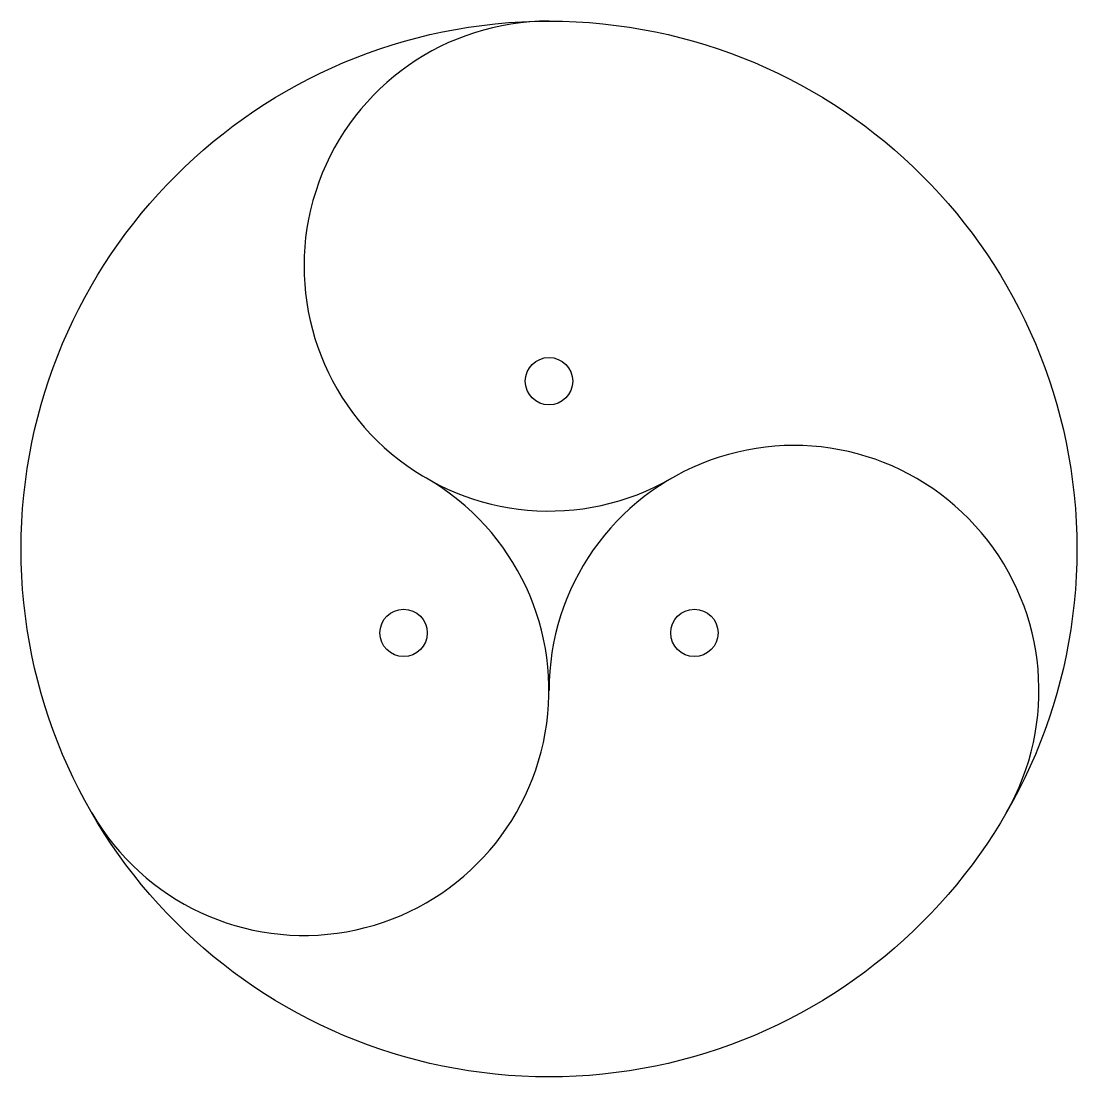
# Model space of a CAD drawing. Extents: x -12.5 to 12.5, y -12.5 to 12.5.
import ezdxf

# ---------------------------------------------------------------- set-up
doc = ezdxf.new("R2010")
doc.units = 0
doc.layers.add('MODELSKETCH_VISIBLE', color=7, linetype='CONTINUOUS')

msp = doc.modelspace()

# ---------------------------------------------------------------- linework, layer by layer
at = {"layer": 'MODELSKETCH_VISIBLE'}
for centre, radius in [((0, 0), 12.5), ((0, 3.974), 0.561), ((-3.442, -1.987), 0.561), ((3.442, -1.987), 0.561)]:
    msp.add_circle(centre, radius, dxfattribs=at)
for centre, start, end in [((0, 6.699), 90, 300), ((5.801, -3.349), 330, 180), ((-5.801, -3.349), 210, 60)]:
    msp.add_arc(centre, 5.801, start, end, dxfattribs=at)

doc.saveas('drawing.dxf')
